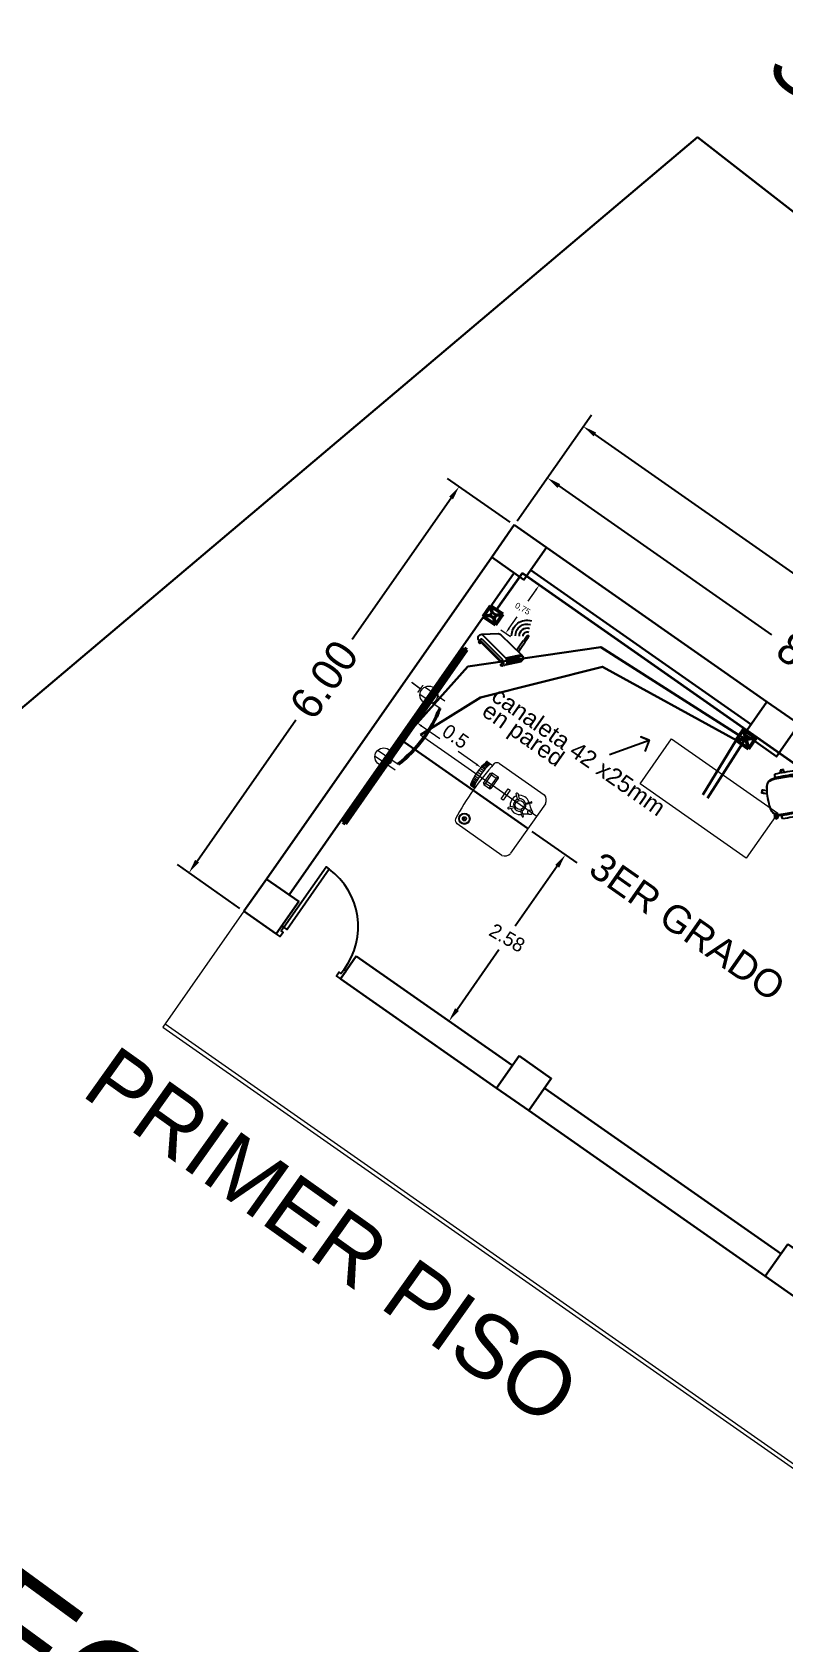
# Model space of a CAD drawing. Header units: metres. Extents: x 643921 to 644430, y 8487964 to 8488110.
# Drawn here: x 644203.6 to 644213.16, y 8488081.47 to 8488101.96 of the extents above; entities that cross this region are included whole.
import ezdxf
from ezdxf.enums import TextEntityAlignment as Align

# ---------------------------------------------------------------- set-up
doc = ezdxf.new("R2010")
doc.units = ezdxf.units.M
doc.header["$MEASUREMENT"] = 0
for name, color, linetype in [('ACHURADOS', 8, 'Continuous'), ('Planta', 251, 'Continuous'), ('Salida de red', 4, 'Continuous'), ('VANOS', 2, 'Continuous')]:
    doc.layers.add(name, color=color, linetype=linetype)
for name, color, linetype, lineweight in [('Anotaciones - Textos_Pluma_Nº__86', 7, 'Continuous', 20), ('Cable USB', 3, 'Continuous', 30), ('CABLE UTP CAT 6', 140, 'COMPU_LINE', 35), ('CIRCUITO DE DATOS', 5, 'Continuous', 50), ('CIRCUITO DE PROYECTORES', 4, 'Continuous', 50), ('CIRCUITO DE SERVIDOR', 6, 'Continuous', 50), ('CIRCUITO ELECTRICO EST DE CARGA', 6, 'Continuous', 50), ('CIRCUITO ELECTRICOS', 7, 'Continuous', 15), ('COLUMNAS', 252, 'Continuous', 30), ('CONECCION USB Y HDMI', 150, 'Continuous', 30), ('CONEXION USB', 3, 'Continuous', 18), ('EQUIPOS ELECTRONICOS', 242, 'Continuous', 13), ('MUEBLES', 150, 'Continuous', 25), ('MUEBLES - PETER', 252, 'Continuous', 5), ('MUEBLES MOVILES', 42, 'Continuous', 5), ('MUROS', 252, 'Continuous', 15), ('PUERTAS', 252, 'Continuous', 5), ('TEXTOS-SUBTITULO', 26, 'Continuous', 30), ('tomacorriente', 1, 'Continuous', 20)]:
    doc.layers.add(name, color=color, linetype=linetype, lineweight=lineweight)
doc.styles.add('COTAS', font='arial.ttf', dxfattribs={"height": 0.075})
doc.styles.add('style4', font='arial.ttf')
doc.linetypes.add('COMPU_LINE', pattern='A,0.5,-0.1,["R",Standard,S=0.1,R=0,X=-0.05,Y=-0.05],-0.1', length=0.7)
doc.dimstyles.new('julio_75', dxfattribs={"dimscale": 0.75, "dimtxt": 0.075, "dimasz": 0.1, "dimexe": 0.1, "dimexo": 0.1, "dimgap": 0.1, "dimtad": 0, "dimtih": 1, "dimtoh": 1, "dimzin": 1, "dimtxsty": 'COTAS', "dimcen": 0.1, "dimclrd": 256, "dimclre": 256, "dimclrt": 256, "dimaunit": 1, "dimadec": 3, "dimazin": 0, "dimtfac": 1, "dimtix": 1, "dimtmove": 0, "dimatfit": 3, "dimfxl": 0.1, "dimfxlon": 1, "dimlwd": -1, "dimlwe": -1, "dimarcsym": 0})
doc.dimstyles.new('UTILIZAR', dxfattribs={"dimtxt": 0.18, "dimasz": 0.18, "dimexe": 0.18, "dimexo": 0.0625, "dimgap": 0.09, "dimtad": 0, "dimtih": 1, "dimtoh": 1, "dimdec": 4, "dimzin": 0, "dimdsep": 46, "dimtxsty": 'Standard', "dimcen": 0.09, "dimadec": 0, "dimazin": 0, "dimtfac": 1, "dimtdec": 4, "dimtofl": 0, "dimtmove": 0, "dimatfit": 3, "dimfxl": 1, "dimtolj": 1, "dimtzin": 0, "dimarcsym": 0})

# ---------------------------------------------------------------- blocks, each defined once
blk = doc.blocks.new('PUERTA8')
at = {"layer": 'VANOS', "ltscale": 0.5}
for points in [[(0.025, 0.05), (0.025, 0.8), (0.065, 0.8), (0.065, 0.05)], [(0, -0.05), (0, 0.05), (0.025, 0.05), (0.025, 0), (0.05, 0), (0.05, -0.05)], [(0.8, -0.05), (0.8, 0.05), (0.775, 0.05), (0.775, 0), (0.75, 0), (0.75, -0.05)]]:
    blk.add_lwpolyline(points, close=True, dxfattribs=at)
at = {"layer": 'VANOS', "color": 8, "ltscale": 0.5}
blk.add_arc((0.045, 0.07), 0.73, 358.4306, 88.4306, dxfattribs=at)
blk = doc.blocks.new('P-1')
at = {"layer": 'ACHURADOS'}
blk.add_blockref('PUERTA8', (0, 0.05), dxfattribs=at)
blk = doc.blocks.new('ECRAN')
at = {"layer": 'CIRCUITO DE SERVIDOR'}
h = blk.add_hatch(color=141, dxfattribs=at)
h.dxf.hatch_style = 1
h.paths.add_polyline_path([(714290.289, 8427261.831), (714290.304, 8427261.851), (714288.907, 8427262.986), (714288.892, 8427262.966)])
at = {"layer": 'CIRCUITO DE SERVIDOR', "color": 0}
for p, q in [((714288.892, 8427262.966), (714288.907, 8427262.986)), ((714290.304, 8427261.851), (714288.907, 8427262.986)), ((714290.289, 8427261.831), (714288.892, 8427262.966)), ((714290.289, 8427261.831), (714290.304, 8427261.851))]:
    blk.add_line(p, q, dxfattribs=at)
blk = doc.blocks.new('PROYECTOR')
at = {"layer": 'EQUIPOS ELECTRONICOS', "color": 22}
for p, q in [((714285.892, 8427254.025), (714285.863, 8427254.025)), ((714285.894, 8427254.035), (714285.864, 8427254.035)), ((714285.895, 8427254.043), (714285.866, 8427254.043)), ((714285.896, 8427254.051), (714285.867, 8427254.051)), ((714285.897, 8427254.057), (714285.868, 8427254.057)), ((714285.898, 8427254.062), (714285.869, 8427254.062)), ((714285.899, 8427254.066), (714285.87, 8427254.066)), ((714285.874, 8427254.069), (714285.919, 8427254.069)), ((714285.937, 8427254.018), (714285.945, 8427254.026)), ((714285.945, 8427254.026), (714285.95, 8427254.012)), ((714285.994, 8427254.026), (714285.988, 8427254.012)), ((714285.994, 8427254.026), (714285.999, 8427254.019)), ((714285.889, 8427253.988), (714285.86, 8427253.988)), ((714285.889, 8427253.971), (714285.86, 8427253.971)), ((714285.889, 8427253.954), (714285.86, 8427253.954)), ((714285.89, 8427254.003), (714285.861, 8427254.003)), ((714285.89, 8427253.939), (714285.861, 8427253.939)), ((714285.891, 8427254.016), (714285.862, 8427254.016)), ((714285.891, 8427253.927), (714285.862, 8427253.927)), ((714285.892, 8427253.917), (714285.863, 8427253.917)), ((714285.937, 8427254.018), (714285.95, 8427254.012)), ((714285.937, 8427253.935), (714285.95, 8427253.941)), ((714285.937, 8427253.935), (714285.945, 8427253.926)), ((714285.945, 8427253.926), (714285.95, 8427253.941)), ((714285.999, 8427254.019), (714285.988, 8427254.012)), ((714285.999, 8427253.934), (714285.988, 8427253.941)), ((714285.994, 8427253.926), (714285.988, 8427253.941)), ((714285.994, 8427253.926), (714285.999, 8427253.934)), ((714285.894, 8427253.907), (714285.864, 8427253.907)), ((714285.895, 8427253.899), (714285.866, 8427253.899)), ((714285.896, 8427253.892), (714285.867, 8427253.892)), ((714285.897, 8427253.886), (714285.868, 8427253.886)), ((714285.898, 8427253.88), (714285.869, 8427253.88)), ((714285.899, 8427253.877), (714285.87, 8427253.877)), ((714285.874, 8427253.873), (714285.9, 8427253.873)), ((714285.9, 8427253.873), (714285.908, 8427253.873))]:
    blk.add_line(p, q, dxfattribs=at)
for points in [[(714285.945, 8427254.026), (714285.994, 8427254.026)], [(714285.95, 8427254.107), (714286.321, 8427254.107)], [(714286.362, 8427254.062), (714286.362, 8427253.651)], [(714285.937, 8427253.935), (714285.937, 8427254.018)], [(714285.994, 8427253.926), (714285.945, 8427253.926)], [(714285.999, 8427254.019), (714285.999, 8427253.934)], [(714286.189, 8427253.979), (714286.16, 8427254.004)], [(714286.167, 8427254.012), (714286.196, 8427253.986)], [(714286.195, 8427253.925), (714286.17, 8427253.896)], [(714286.178, 8427253.889), (714286.203, 8427253.919)], [(714286.25, 8427253.989), (714286.275, 8427254.018)], [(714286.253, 8427253.924), (714286.282, 8427253.899)], [(714286.283, 8427254.011), (714286.257, 8427253.982)], [(714286.289, 8427253.907), (714286.259, 8427253.932)], [(714286.321, 8427253.605), (714285.95, 8427253.605)]]:
    blk.add_lwpolyline(points, dxfattribs=at)
for points in [[(714285.95, 8427253.941), (714285.95, 8427254.012), (714285.988, 8427254.012), (714285.988, 8427253.941)], [(714286.096, 8427253.916), (714286.096, 8427254), (714286.114, 8427254), (714286.114, 8427253.916)], [(714285.959, 8427253.661), (714285.959, 8427253.664), (714285.971, 8427253.664), (714285.971, 8427253.661)]]:
    blk.add_lwpolyline(points, close=True, dxfattribs=at)
for centre, radius in [((714286.224, 8427253.955), 0.0304), ((714286.31, 8427253.955), 0.0164), ((714285.971, 8427253.662), 0.0381), ((714285.971, 8427253.662), 0.0331), ((714285.971, 8427253.662), 0.014)]:
    blk.add_circle(centre, radius, dxfattribs=at)
for centre, radius, start, end in [((714286.3, 8427253.971), 0.44, 167.5718, 192.4282), ((714285.875, 8427254.064), 0.00496, 93.9534, 163.5798), ((714286.329, 8427253.971), 0.44, 167.0985, 192.9015), ((714287.909, 8427253.856), 2.001, 173.425, 186.575), ((714285.955, 8427254.07), 0.0374, 98.673, 156.471), ((714286.309, 8427254.055), 0.0537, 7.2076, 76.3441), ((714286.224, 8427253.955), 0.0653, 143.6007, 227.2934), ((714286.165, 8427254.006), 0.00543, 73.4853, 205.0201), ((714286.224, 8427253.955), 0.0653, 51.3173, 134.9047), ((714286.224, 8427253.955), 0.0419, 145.8568, 226.2323), ((714286.191, 8427253.984), 0.00543, 253.4853, 25.0201), ((714286.198, 8427253.92), 0.00543, 343.5907, 115.1255), ((714286.224, 8427253.955), 0.0419, 52.4732, 132.6486), ((714286.224, 8427253.955), 0.0419, 239.2135, 312.7541), ((714286.255, 8427253.987), 0.00543, 163.4853, 295.0201), ((714286.258, 8427253.927), 0.00543, 73.5907, 205.1255), ((714286.224, 8427253.955), 0.0419, 325.9622, 39.2682), ((714286.392, 8427254.122), 0.171, 225.6035, 241.2485), ((714286.277, 8427254.013), 0.00543, 343.4853, 115.0201), ((714286.392, 8427253.789), 0.171, 118.7515, 131.9741), ((714285.875, 8427253.878), 0.00496, 196.4202, 266.0466), ((714286.175, 8427253.894), 0.00543, 163.5907, 295.1255), ((714286.224, 8427253.955), 0.0653, 235.9964, 315.0101), ((714286.392, 8427253.789), 0.171, 135.3, 135.5685), ((714286.284, 8427253.904), 0.00543, 253.5907, 25.1255), ((714285.955, 8427253.642), 0.0374, 203.529, 261.327), ((714285.971, 8427253.662), 0.00701, 214.7427, 146.5983), ((714286.309, 8427253.657), 0.0537, 283.6559, 352.7924)]:
    blk.add_arc(centre, radius, start, end, dxfattribs=at)
blk = doc.blocks.new('TOMACORRIENTE DOBLE')
at = {"layer": 'tomacorriente'}
for p, q in [((697806.719, 8439550.89), (697806.419, 8439550.969)), ((697806.69, 8439550.781), (697806.391, 8439550.86))]:
    blk.add_line(p, q, dxfattribs=at)
blk.add_circle((697806.61, 8439550.86), 0.113, dxfattribs=at)
blk = doc.blocks.new('34')
at = {"layer": 'MUEBLES'}
for p, q in [((1317.827, 1591.564), (1317.81, 1591.536)), ((1317.827, 1591.564), (1317.81, 1591.536)), ((1317.844, 1591.591), (1317.827, 1591.564)), ((1317.844, 1591.591), (1317.827, 1591.564)), ((1317.86, 1591.618), (1317.844, 1591.591)), ((1317.86, 1591.617), (1317.844, 1591.591)), ((1317.877, 1591.644), (1317.86, 1591.618)), ((1317.876, 1591.642), (1317.86, 1591.617)), ((1317.881, 1591.568), (1317.864, 1591.54)), ((1317.881, 1591.568), (1317.864, 1591.541)), ((1317.876, 1591.642), (1317.877, 1591.644)), ((1317.877, 1591.644), (1317.899, 1591.637)), ((1317.899, 1591.637), (1317.878, 1591.642)), ((1317.878, 1591.642), (1317.878, 1591.642)), ((1317.878, 1591.642), (1317.878, 1591.642)), ((1317.897, 1591.594), (1317.881, 1591.568)), ((1317.898, 1591.594), (1317.881, 1591.568)), ((1317.897, 1591.593), (1317.899, 1591.591)), ((1317.914, 1591.62), (1317.898, 1591.594)), ((1317.899, 1591.637), (1317.914, 1591.62)), ((1317.912, 1591.621), (1317.899, 1591.637)), ((1317.899, 1591.591), (1317.915, 1591.553)), ((1317.904, 1591.591), (1317.901, 1591.599)), ((1317.908, 1591.582), (1317.904, 1591.591)), ((1317.911, 1591.573), (1317.908, 1591.582)), ((1317.91, 1591.579), (1317.915, 1591.618)), ((1317.912, 1591.581), (1317.91, 1591.579)), ((1317.91, 1591.579), (1317.913, 1591.576)), ((1317.914, 1591.567), (1317.911, 1591.573)), ((1317.911, 1591.564), (1317.915, 1591.565)), ((1317.912, 1591.621), (1317.912, 1591.621)), ((1317.912, 1591.621), (1317.912, 1591.621)), ((1317.915, 1591.584), (1317.912, 1591.581)), ((1317.913, 1591.576), (1317.923, 1591.573)), ((1317.915, 1591.565), (1317.914, 1591.567)), ((1317.917, 1591.62), (1317.915, 1591.618)), ((1317.925, 1591.586), (1317.915, 1591.584)), ((1317.92, 1591.623), (1317.917, 1591.62)), ((1317.931, 1591.625), (1317.92, 1591.623)), ((1317.923, 1591.573), (1317.934, 1591.57)), ((1317.942, 1591.587), (1317.925, 1591.586)), ((1317.949, 1591.626), (1317.931, 1591.625)), ((1317.934, 1591.57), (1317.941, 1591.569)), ((1317.941, 1591.569), (1317.947, 1591.567)), ((1317.952, 1591.587), (1317.942, 1591.587)), ((1317.947, 1591.567), (1317.961, 1591.562)), ((1317.959, 1591.625), (1317.949, 1591.626)), ((1317.965, 1591.585), (1317.952, 1591.587)), ((1317.974, 1591.623), (1317.959, 1591.625)), ((1317.961, 1591.562), (1317.977, 1591.556)), ((1317.994, 1591.579), (1317.965, 1591.585)), ((1318.004, 1591.617), (1317.974, 1591.623)), ((1317.977, 1591.556), (1317.994, 1591.551)), ((1318.027, 1591.572), (1317.994, 1591.579)), ((1318.039, 1591.609), (1318.004, 1591.617)), ((1318.032, 1591.571), (1318.027, 1591.572)), ((1318.062, 1591.559), (1318.032, 1591.571)), ((1318.045, 1591.608), (1318.039, 1591.609)), ((1318.077, 1591.595), (1318.045, 1591.608)), ((1318.081, 1591.552), (1318.062, 1591.559)), ((1318.097, 1591.587), (1318.077, 1591.595)), ((1318.117, 1591.579), (1318.097, 1591.587)), ((1318.125, 1591.576), (1318.117, 1591.579)), ((1318.139, 1591.567), (1318.125, 1591.576)), ((1318.159, 1591.554), (1318.139, 1591.567)), ((1317.723, 1591.398), (1317.707, 1591.373)), ((1317.708, 1591.374), (1317.707, 1591.373)), ((1317.707, 1591.373), (1317.723, 1591.356)), ((1317.724, 1591.399), (1317.708, 1591.374)), ((1317.723, 1591.355), (1317.708, 1591.371)), ((1317.708, 1591.371), (1317.709, 1591.371)), ((1317.709, 1591.371), (1317.708, 1591.371)), ((1317.74, 1591.425), (1317.723, 1591.398)), ((1317.723, 1591.356), (1317.744, 1591.349)), ((1317.742, 1591.35), (1317.723, 1591.355)), ((1317.74, 1591.425), (1317.724, 1591.399)), ((1317.757, 1591.452), (1317.74, 1591.425)), ((1317.757, 1591.452), (1317.74, 1591.425)), ((1317.837, 1591.489), (1317.743, 1591.34)), ((1317.76, 1591.375), (1317.744, 1591.349)), ((1317.761, 1591.376), (1317.746, 1591.351)), ((1317.845, 1591.483), (1317.752, 1591.334)), ((1317.775, 1591.48), (1317.757, 1591.452)), ((1317.775, 1591.48), (1317.757, 1591.452)), ((1317.777, 1591.402), (1317.76, 1591.375)), ((1317.777, 1591.402), (1317.761, 1591.376)), ((1317.792, 1591.508), (1317.775, 1591.48)), ((1317.792, 1591.508), (1317.775, 1591.48)), ((1317.794, 1591.429), (1317.777, 1591.402)), ((1317.794, 1591.429), (1317.777, 1591.402)), ((1317.81, 1591.536), (1317.792, 1591.508)), ((1317.81, 1591.536), (1317.792, 1591.508)), ((1317.812, 1591.457), (1317.794, 1591.429)), ((1317.812, 1591.457), (1317.794, 1591.429)), ((1317.829, 1591.485), (1317.812, 1591.457)), ((1317.829, 1591.485), (1317.812, 1591.457)), ((1317.847, 1591.513), (1317.829, 1591.485)), ((1317.847, 1591.513), (1317.829, 1591.485)), ((1317.856, 1591.513), (1317.837, 1591.489)), ((1317.864, 1591.507), (1317.845, 1591.483)), ((1317.864, 1591.541), (1317.847, 1591.513)), ((1317.864, 1591.54), (1317.847, 1591.513)), ((1317.88, 1591.532), (1317.856, 1591.513)), ((1317.888, 1591.527), (1317.864, 1591.507)), ((1317.873, 1591.556), (1317.88, 1591.54)), ((1317.908, 1591.545), (1317.88, 1591.532)), ((1317.88, 1591.54), (1317.883, 1591.533)), ((1317.916, 1591.54), (1317.888, 1591.527)), ((1317.918, 1591.547), (1317.908, 1591.545)), ((1317.915, 1591.553), (1317.918, 1591.547)), ((1317.925, 1591.542), (1317.916, 1591.54)), ((1317.939, 1591.551), (1317.918, 1591.547)), ((1317.946, 1591.547), (1317.925, 1591.542)), ((1317.971, 1591.55), (1317.939, 1591.551)), ((1317.977, 1591.546), (1317.946, 1591.547)), ((1317.991, 1591.543), (1317.971, 1591.55)), ((1317.996, 1591.539), (1317.977, 1591.546)), ((1318.009, 1591.532), (1317.991, 1591.543)), ((1317.994, 1591.551), (1318.016, 1591.545)), ((1318.013, 1591.529), (1317.996, 1591.539)), ((1318.013, 1591.529), (1318.009, 1591.532)), ((1318.053, 1591.504), (1318.013, 1591.529)), ((1318.016, 1591.545), (1318.089, 1591.513)), ((1318.164, 1591.435), (1318.053, 1591.504)), ((1318.1, 1591.544), (1318.081, 1591.552)), ((1318.089, 1591.513), (1318.156, 1591.47)), ((1318.106, 1591.541), (1318.1, 1591.544)), ((1318.119, 1591.533), (1318.106, 1591.541)), ((1318.138, 1591.521), (1318.119, 1591.533)), ((1318.158, 1591.509), (1318.138, 1591.521)), ((1318.158, 1591.458), (1318.145, 1591.447)), ((1318.156, 1591.47), (1318.217, 1591.419)), ((1318.174, 1591.499), (1318.158, 1591.509)), ((1318.164, 1591.463), (1318.158, 1591.458)), ((1318.179, 1591.542), (1318.159, 1591.554)), ((1318.211, 1591.406), (1318.164, 1591.435)), ((1318.176, 1591.497), (1318.174, 1591.499)), ((1318.193, 1591.482), (1318.176, 1591.497)), ((1318.197, 1591.53), (1318.179, 1591.542)), ((1318.183, 1591.429), (1318.179, 1591.426)), ((1318.195, 1591.438), (1318.183, 1591.429)), ((1318.208, 1591.469), (1318.193, 1591.482)), ((1318.2, 1591.528), (1318.197, 1591.53)), ((1318.217, 1591.513), (1318.2, 1591.528)), ((1318.233, 1591.445), (1318.208, 1591.469)), ((1318.225, 1591.396), (1318.211, 1591.406)), ((1318.211, 1591.406), (1318.216, 1591.403)), ((1318.231, 1591.393), (1318.216, 1591.403)), ((1318.233, 1591.498), (1318.217, 1591.513)), ((1318.217, 1591.419), (1318.232, 1591.403)), ((1318.223, 1591.511), (1318.221, 1591.51)), ((1318.223, 1591.511), (1318.229, 1591.512)), ((1318.238, 1591.384), (1318.225, 1591.396)), ((1318.227, 1591.512), (1318.23, 1591.514)), ((1318.229, 1591.512), (1318.237, 1591.509)), ((1318.23, 1591.514), (1318.235, 1591.518)), ((1318.244, 1591.381), (1318.231, 1591.393)), ((1318.232, 1591.403), (1318.244, 1591.39)), ((1318.261, 1591.473), (1318.233, 1591.498)), ((1318.236, 1591.442), (1318.233, 1591.445)), ((1318.235, 1591.518), (1318.236, 1591.519)), ((1318.236, 1591.519), (1318.263, 1591.489)), ((1318.257, 1591.415), (1318.236, 1591.442)), ((1318.237, 1591.509), (1318.244, 1591.503)), ((1318.253, 1591.357), (1318.238, 1591.384)), ((1318.244, 1591.503), (1318.248, 1591.496)), ((1318.244, 1591.39), (1318.256, 1591.377)), ((1318.26, 1591.352), (1318.244, 1591.381)), ((1318.248, 1591.496), (1318.25, 1591.488)), ((1318.25, 1591.488), (1318.248, 1591.484)), ((1318.253, 1591.481), (1318.256, 1591.483)), ((1318.257, 1591.341), (1318.253, 1591.357)), ((1318.256, 1591.483), (1318.261, 1591.487)), ((1318.256, 1591.377), (1318.267, 1591.366)), ((1318.275, 1591.391), (1318.257, 1591.415)), ((1318.264, 1591.336), (1318.26, 1591.352)), ((1318.261, 1591.487), (1318.263, 1591.489)), ((1318.264, 1591.47), (1318.261, 1591.473)), ((1318.287, 1591.441), (1318.264, 1591.47)), ((1318.267, 1591.366), (1318.271, 1591.362)), ((1318.271, 1591.362), (1318.276, 1591.356)), ((1318.283, 1591.38), (1318.275, 1591.391)), ((1318.276, 1591.356), (1318.283, 1591.348)), ((1318.287, 1591.371), (1318.283, 1591.38)), ((1318.306, 1591.416), (1318.287, 1591.441)), ((1318.294, 1591.355), (1318.287, 1591.371)), ((1318.294, 1591.339), (1318.327, 1591.36)), ((1318.297, 1591.345), (1318.294, 1591.355)), ((1318.314, 1591.404), (1318.306, 1591.416)), ((1318.319, 1591.394), (1318.314, 1591.404)), ((1318.331, 1591.361), (1318.314, 1591.335)), ((1318.33, 1591.359), (1318.314, 1591.334)), ((1318.327, 1591.377), (1318.319, 1591.394)), ((1318.33, 1591.367), (1318.327, 1591.377)), ((1318.327, 1591.36), (1318.328, 1591.363)), ((1318.328, 1591.363), (1318.33, 1591.367)), ((1318.33, 1591.359), (1318.331, 1591.361)), ((1318.331, 1591.361), (1318.353, 1591.354)), ((1318.352, 1591.354), (1318.332, 1591.36)), ((1318.332, 1591.36), (1318.332, 1591.36)), ((1318.366, 1591.339), (1318.352, 1591.354)), ((1318.353, 1591.354), (1318.368, 1591.338)), ((1317.682, 1591.305), (1317.68, 1591.305)), ((1317.683, 1591.265), (1317.68, 1591.305)), ((1317.688, 1591.305), (1317.682, 1591.305)), ((1317.685, 1591.265), (1317.683, 1591.265)), ((1317.692, 1591.266), (1317.685, 1591.265)), ((1317.686, 1591.282), (1317.687, 1591.291)), ((1317.689, 1591.274), (1317.686, 1591.282)), ((1317.687, 1591.291), (1317.69, 1591.298)), ((1317.697, 1591.306), (1317.688, 1591.305)), ((1317.693, 1591.267), (1317.689, 1591.274)), ((1317.69, 1591.298), (1317.696, 1591.302)), ((1317.695, 1591.266), (1317.692, 1591.266)), ((1317.699, 1591.264), (1317.693, 1591.267)), ((1317.696, 1591.302), (1317.727, 1591.303)), ((1317.708, 1591.306), (1317.697, 1591.306)), ((1317.699, 1591.264), (1317.723, 1591.265)), ((1317.717, 1591.307), (1317.708, 1591.306)), ((1317.723, 1591.307), (1317.717, 1591.307)), ((1317.727, 1591.304), (1317.722, 1591.277)), ((1317.722, 1591.277), (1317.723, 1591.252)), ((1317.726, 1591.307), (1317.723, 1591.307)), ((1317.723, 1591.252), (1317.727, 1591.241)), ((1317.726, 1591.303), (1317.726, 1591.307)), ((1317.737, 1591.328), (1317.727, 1591.304)), ((1317.727, 1591.241), (1317.731, 1591.229)), ((1317.735, 1591.298), (1317.73, 1591.272)), ((1317.73, 1591.272), (1317.731, 1591.247)), ((1317.731, 1591.247), (1317.734, 1591.237)), ((1317.731, 1591.229), (1317.742, 1591.21)), ((1317.734, 1591.237), (1317.738, 1591.224)), ((1317.745, 1591.323), (1317.735, 1591.298)), ((1317.743, 1591.34), (1317.737, 1591.328)), ((1317.738, 1591.224), (1317.748, 1591.206)), ((1317.742, 1591.35), (1317.742, 1591.35)), ((1317.742, 1591.35), (1317.742, 1591.35)), ((1317.742, 1591.21), (1317.755, 1591.196)), ((1317.744, 1591.349), (1317.746, 1591.351)), ((1317.752, 1591.334), (1317.745, 1591.323)), ((1317.748, 1591.206), (1317.76, 1591.193)), ((1317.755, 1591.196), (1317.801, 1591.155)), ((1317.76, 1591.193), (1317.805, 1591.153)), ((1317.801, 1591.155), (1317.822, 1591.14)), ((1317.805, 1591.153), (1317.825, 1591.138)), ((1318.143, 1591.09), (1318.236, 1591.239)), ((1318.152, 1591.084), (1318.245, 1591.233)), ((1318.211, 1591.17), (1318.194, 1591.143)), ((1318.211, 1591.17), (1318.194, 1591.142)), ((1318.204, 1591.159), (1318.2, 1591.162)), ((1318.204, 1591.159), (1318.2, 1591.162)), ((1318.228, 1591.198), (1318.211, 1591.17)), ((1318.228, 1591.197), (1318.211, 1591.17)), ((1318.224, 1591.191), (1318.22, 1591.193)), ((1318.246, 1591.226), (1318.228, 1591.198)), ((1318.246, 1591.226), (1318.228, 1591.197)), ((1318.248, 1591.147), (1318.231, 1591.119)), ((1318.236, 1591.239), (1318.251, 1591.266)), ((1318.245, 1591.233), (1318.26, 1591.26)), ((1318.263, 1591.254), (1318.246, 1591.226)), ((1318.263, 1591.253), (1318.246, 1591.226)), ((1318.266, 1591.174), (1318.248, 1591.147)), ((1318.265, 1591.174), (1318.248, 1591.146)), ((1318.251, 1591.266), (1318.26, 1591.295)), ((1318.26, 1591.326), (1318.257, 1591.341)), ((1318.26, 1591.295), (1318.26, 1591.326)), ((1318.26, 1591.26), (1318.268, 1591.29)), ((1318.274, 1591.159), (1318.261, 1591.167)), ((1318.279, 1591.156), (1318.261, 1591.167)), ((1318.281, 1591.281), (1318.263, 1591.253)), ((1318.281, 1591.281), (1318.263, 1591.254)), ((1318.268, 1591.321), (1318.264, 1591.336)), ((1318.283, 1591.202), (1318.265, 1591.174)), ((1318.283, 1591.202), (1318.266, 1591.174)), ((1318.268, 1591.29), (1318.268, 1591.321)), ((1318.274, 1591.159), (1318.279, 1591.156)), ((1318.279, 1591.156), (1318.282, 1591.15)), ((1318.298, 1591.309), (1318.281, 1591.281)), ((1318.297, 1591.308), (1318.281, 1591.281)), ((1318.281, 1591.152), (1318.284, 1591.15)), ((1318.282, 1591.15), (1318.282, 1591.142)), ((1318.283, 1591.348), (1318.288, 1591.342)), ((1318.3, 1591.23), (1318.283, 1591.202)), ((1318.301, 1591.23), (1318.283, 1591.202)), ((1318.284, 1591.15), (1318.29, 1591.147)), ((1318.288, 1591.342), (1318.292, 1591.339)), ((1318.29, 1591.147), (1318.292, 1591.146)), ((1318.292, 1591.339), (1318.294, 1591.339)), ((1318.294, 1591.339), (1318.295, 1591.342)), ((1318.295, 1591.342), (1318.297, 1591.345)), ((1318.314, 1591.334), (1318.297, 1591.308)), ((1318.314, 1591.335), (1318.298, 1591.309)), ((1318.318, 1591.258), (1318.3, 1591.23)), ((1318.318, 1591.258), (1318.301, 1591.23)), ((1318.335, 1591.285), (1318.318, 1591.258)), ((1318.335, 1591.285), (1318.318, 1591.258)), ((1318.351, 1591.312), (1318.335, 1591.285)), ((1318.351, 1591.311), (1318.335, 1591.285)), ((1318.368, 1591.338), (1318.351, 1591.312)), ((1318.366, 1591.339), (1318.366, 1591.339)), ((1318.366, 1591.339), (1318.366, 1591.339)), ((1317.822, 1591.14), (1317.851, 1591.118)), ((1317.825, 1591.138), (1317.852, 1591.117)), ((1317.851, 1591.118), (1317.878, 1591.101)), ((1317.852, 1591.117), (1317.903, 1591.086)), ((1317.903, 1591.086), (1317.935, 1591.069)), ((1317.903, 1591.086), (1317.904, 1591.085)), ((1317.904, 1591.085), (1317.937, 1591.068)), ((1317.913, 1591.007), (1317.911, 1591.001)), ((1317.911, 1591.001), (1317.911, 1590.999)), ((1317.95, 1590.989), (1317.911, 1590.999)), ((1317.915, 1591.016), (1317.913, 1591.007)), ((1317.917, 1591.026), (1317.915, 1591.016)), ((1317.919, 1591.035), (1317.917, 1591.026)), ((1317.918, 1591.013), (1317.928, 1591.053)), ((1317.921, 1591.007), (1317.918, 1591.013)), ((1317.921, 1591.041), (1317.919, 1591.035)), ((1317.921, 1591.043), (1317.921, 1591.041)), ((1317.925, 1591.042), (1317.921, 1591.043)), ((1317.927, 1591.001), (1317.921, 1591.007)), ((1317.935, 1590.998), (1317.927, 1591.001)), ((1317.928, 1591.053), (1317.932, 1591.07)), ((1317.935, 1591.069), (1317.956, 1591.058)), ((1317.943, 1590.997), (1317.935, 1590.998)), ((1317.937, 1591.068), (1317.959, 1591.056)), ((1317.951, 1590.999), (1317.943, 1590.997)), ((1317.952, 1590.997), (1317.95, 1590.991)), ((1317.95, 1590.991), (1317.95, 1590.989)), ((1317.956, 1591.003), (1317.951, 1590.999)), ((1317.953, 1591.001), (1317.952, 1590.997)), ((1317.956, 1591.058), (1318.011, 1591.035)), ((1317.956, 1591.003), (1317.965, 1591.043)), ((1317.959, 1591.056), (1318.016, 1591.032)), ((1317.965, 1591.043), (1317.968, 1591.053)), ((1318.011, 1591.035), (1318.044, 1591.029)), ((1318.016, 1591.032), (1318.051, 1591.025)), ((1318.044, 1591.029), (1318.064, 1591.031)), ((1318.051, 1591.025), (1318.071, 1591.027)), ((1318.064, 1591.031), (1318.072, 1591.032)), ((1318.071, 1591.027), (1318.08, 1591.028)), ((1318.072, 1591.032), (1318.096, 1591.043)), ((1318.08, 1591.028), (1318.104, 1591.038)), ((1318.096, 1591.043), (1318.115, 1591.057)), ((1318.104, 1591.038), (1318.124, 1591.052)), ((1318.115, 1591.057), (1318.135, 1591.078)), ((1318.124, 1591.052), (1318.144, 1591.072)), ((1318.135, 1591.078), (1318.143, 1591.09)), ((1318.144, 1591.072), (1318.152, 1591.084)), ((1318.177, 1591.116), (1318.161, 1591.09)), ((1318.162, 1591.092), (1318.161, 1591.09)), ((1318.161, 1591.09), (1318.177, 1591.073)), ((1318.177, 1591.116), (1318.162, 1591.092)), ((1318.162, 1591.088), (1318.162, 1591.089)), ((1318.176, 1591.072), (1318.162, 1591.088)), ((1318.196, 1591.067), (1318.176, 1591.072)), ((1318.194, 1591.143), (1318.177, 1591.116)), ((1318.194, 1591.142), (1318.177, 1591.116)), ((1318.177, 1591.073), (1318.198, 1591.067)), ((1318.196, 1591.068), (1318.196, 1591.067)), ((1318.196, 1591.067), (1318.196, 1591.067)), ((1318.214, 1591.092), (1318.198, 1591.067)), ((1318.198, 1591.067), (1318.199, 1591.068)), ((1318.215, 1591.093), (1318.199, 1591.068)), ((1318.231, 1591.119), (1318.214, 1591.092)), ((1318.231, 1591.119), (1318.215, 1591.093)), ((1318.248, 1591.146), (1318.231, 1591.119)), ((1318.239, 1591.132), (1318.247, 1591.128)), ((1318.247, 1591.128), (1318.239, 1591.132)), ((1318.26, 1591.124), (1318.241, 1591.136)), ((1318.254, 1591.128), (1318.241, 1591.136)), ((1318.247, 1591.128), (1318.256, 1591.122)), ((1318.256, 1591.122), (1318.247, 1591.128)), ((1318.256, 1591.122), (1318.264, 1591.117)), ((1318.264, 1591.117), (1318.256, 1591.122)), ((1318.266, 1591.125), (1318.26, 1591.124)), ((1318.264, 1591.117), (1318.269, 1591.114)), ((1318.269, 1591.114), (1318.264, 1591.117)), ((1318.273, 1591.128), (1318.266, 1591.125)), ((1318.269, 1591.114), (1318.271, 1591.112)), ((1318.271, 1591.112), (1318.269, 1591.114)), ((1318.292, 1591.146), (1318.271, 1591.112)), ((1318.279, 1591.134), (1318.273, 1591.128)), ((1318.282, 1591.142), (1318.279, 1591.134))]:
    blk.add_line(p, q, dxfattribs=at)
blk = doc.blocks.new('ACCES POINT')
at = {"color": 92}
for p, q in [((714282.921, 8427256.134), (714282.921, 8427256.231)), ((714282.93, 8427256.317), (714282.93, 8427256.314)), ((714282.941, 8427256.317), (714282.941, 8427256.315)), ((714282.952, 8427256.134), (714282.952, 8427256.231)), ((714282.818, 8427256.024), (714282.958, 8427255.874)), ((714282.819, 8427256.007), (714282.959, 8427255.856)), ((714282.824, 8427255.992), (714282.964, 8427255.842)), ((714282.826, 8427256.045), (714282.861, 8427256.007)), ((714282.846, 8427256.064), (714282.882, 8427256.025)), ((714282.857, 8427256.068), (714282.895, 8427256.028)), ((714282.859, 8427256.005), (714282.913, 8427255.947)), ((714282.865, 8427256.069), (714283.005, 8427255.919)), ((714282.915, 8427255.95), (714282.966, 8427255.895)), ((714282.921, 8427256.078), (714282.921, 8427256.134)), ((714282.936, 8427255.967), (714282.986, 8427255.913)), ((714282.949, 8427255.97), (714282.997, 8427255.917)), ((714282.952, 8427256.083), (714282.952, 8427256.134)), ((714283.005, 8427255.919), (714283.429, 8427255.994)), ((714282.976, 8427255.83), (714282.965, 8427255.841)), ((714282.976, 8427255.83), (714283.422, 8427255.911)), ((714282.978, 8427255.83), (714282.978, 8427255.818)), ((714283.011, 8427255.821), (714283.011, 8427255.836)), ((714283.397, 8427255.947), (714283.03, 8427255.88)), ((714283.404, 8427255.922), (714283.037, 8427255.855)), ((714283.378, 8427255.903), (714283.378, 8427255.895)), ((714283.405, 8427255.908), (714283.405, 8427255.895))]:
    blk.add_line(p, q, dxfattribs=at)
for points in [[(714282.925, 8427256.235), (714282.925, 8427256.31)], [(714282.948, 8427256.235), (714282.948, 8427256.31)], [(714283.229, 8427256.126), (714282.865, 8427256.069)], [(714283.429, 8427255.994), (714283.263, 8427256.122)]]:
    blk.add_lwpolyline(points, dxfattribs=at)
for centre in [(714282.993, 8427255.849), (714283.007, 8427255.851), (714283.02, 8427255.854)]:
    blk.add_circle(centre, 0.00399, dxfattribs=at)
for centre, radius, start, end in [((714282.948, 8427256.31), 0.0984, 322.0864, 73.8838), ((714282.948, 8427256.31), 0.148, 323.6467, 72.2452), ((714282.948, 8427256.31), 0.197, 324.4234, 71.4296), ((714282.936, 8427256.219), 0.0194, 37.7243, 142.2757), ((714282.936, 8427256.3), 0.0155, 40.3834, 139.6166), ((714282.936, 8427256.314), 0.00651, 35.1733, 144.9998), ((714282.948, 8427256.31), 0.0489, 317.3396, 78.8718), ((714282.869, 8427256.018), 0.0515, 94.5799, 210.7273), ((714282.899, 8427255.982), 0.0456, 84.1018, 150.5306), ((714282.903, 8427255.978), 0.0456, 84.1018, 150.5306), ((714282.908, 8427255.973), 0.0456, 84.1018, 150.5306), ((714282.912, 8427255.968), 0.0456, 84.1018, 150.5306), ((714282.917, 8427255.963), 0.0456, 84.1018, 150.5306), ((714282.921, 8427255.958), 0.0456, 84.1018, 150.5306), ((714282.926, 8427255.953), 0.0456, 84.1018, 150.5306), ((714282.93, 8427255.949), 0.0456, 84.1018, 150.5306), ((714282.935, 8427255.944), 0.0456, 84.1018, 150.5306), ((714282.939, 8427255.939), 0.0456, 84.1018, 150.5306), ((714282.944, 8427255.934), 0.0456, 84.1018, 150.5306), ((714282.948, 8427255.929), 0.0456, 84.1018, 150.5306), ((714282.953, 8427255.925), 0.0456, 84.1018, 150.5306), ((714283.239, 8427256.073), 0.0539, 64.318, 101.064), ((714283.402, 8427255.955), 0.0478, 294.6996, 54.5999), ((714283.009, 8427255.867), 0.0515, 94.5799, 210.7273), ((714282.995, 8427255.823), 0.0171, 196.7065, 353.7504), ((714283.037, 8427255.868), 0.0134, 123.9317, 267.7766), ((714283.391, 8427255.897), 0.0136, 171.6117, 8.3883), ((714283.39, 8427255.932), 0.0167, 326.4303, 65.278)]:
    blk.add_arc(centre, radius, start, end, dxfattribs=at)
blk = doc.blocks.new('*D65')
at = {"layer": 'Anotaciones - Textos_Pluma_Nº__86', "color": 0, "lineweight": -2, "transparency": 16777216}
for p, q in [((644209.773, 8488095.736), (644210.261, 8488096.432)), ((644210.305, 8488096.182), (644213.013, 8488094.287)), ((644216.851, 8488091.6), (644214.143, 8488093.495)), ((644216.614, 8488090.948), (644217.102, 8488091.645))]:
    blk.add_line(p, q, dxfattribs=at)
at = {"layer": 'Anotaciones - Textos_Pluma_Nº__86', "color": 0, "transparency": 16777216}
for points in [[(644210.322, 8488096.206), (644210.288, 8488096.157), (644210.158, 8488096.285)], [(644216.868, 8488091.625), (644216.834, 8488091.576), (644216.999, 8488091.497)]]:
    blk.add_solid(points, dxfattribs=at)
at = {"layer": 'Defpoints', "color": 0, "transparency": 16777216}
for p in [(644209.738, 8488095.685), (644216.999, 8488091.497), (644216.579, 8488090.897)]:
    blk.add_point(p, dxfattribs=at)
at = {"layer": 'Anotaciones - Textos_Pluma_Nº__86', "color": 0, "transparency": 16777216, "insert": (644213.578, 8488093.891), "char_height": 0.4, "attachment_point": 5, "rotation": 325.0132}
blk.add_mtext('\\A1;8.35', dxfattribs=at)
blk = doc.blocks.new('*D69')
at = {"layer": 'Anotaciones - Textos_Pluma_Nº__86', "color": 0, "lineweight": -2, "transparency": 16777216}
for p, q in [((644209.773, 8488095.736), (644210.719, 8488097.087)), ((644210.763, 8488096.837), (644223.391, 8488087.999)), ((644237.423, 8488078.179), (644224.795, 8488087.016)), ((644236.728, 8488076.872), (644237.674, 8488078.223))]:
    blk.add_line(p, q, dxfattribs=at)
at = {"layer": 'Anotaciones - Textos_Pluma_Nº__86', "color": 0, "transparency": 16777216}
for points in [[(644210.781, 8488096.861), (644210.746, 8488096.812), (644210.616, 8488096.94)], [(644237.44, 8488078.203), (644237.406, 8488078.154), (644237.57, 8488078.075)]]:
    blk.add_solid(points, dxfattribs=at)
at = {"layer": 'Defpoints', "color": 0, "transparency": 16777216}
for p in [(644210.616, 8488096.94), (644209.738, 8488095.685), (644236.692, 8488076.82)]:
    blk.add_point(p, dxfattribs=at)
at = {"layer": 'Anotaciones - Textos_Pluma_Nº__86', "color": 0, "transparency": 16777216, "insert": (644224.093, 8488087.508), "char_height": 0.4, "attachment_point": 5, "rotation": 325.0132}
blk.add_mtext('\\A1;32.90', dxfattribs=at)
blk = doc.blocks.new('*D70')
at = {"layer": 'Anotaciones - Textos_Pluma_Nº__86', "color": 0, "lineweight": -2, "transparency": 16777216}
for p, q in [((644209.686, 8488095.721), (644208.889, 8488096.278)), ((644208.934, 8488096.028), (644207.674, 8488094.228)), ((644205.7, 8488091.407), (644206.959, 8488093.207)), ((644206.246, 8488090.805), (644205.449, 8488091.363))]:
    blk.add_line(p, q, dxfattribs=at)
at = {"layer": 'Anotaciones - Textos_Pluma_Nº__86', "color": 0, "transparency": 16777216}
for points in [[(644208.909, 8488096.045), (644208.958, 8488096.011), (644209.037, 8488096.175)], [(644205.675, 8488091.424), (644205.724, 8488091.39), (644205.597, 8488091.259)]]:
    blk.add_solid(points, dxfattribs=at)
at = {"layer": 'Defpoints', "color": 0, "transparency": 16777216}
for p in [(644209.738, 8488095.685), (644205.597, 8488091.259), (644206.297, 8488090.769)]:
    blk.add_point(p, dxfattribs=at)
at = {"layer": 'Anotaciones - Textos_Pluma_Nº__86', "color": 0, "transparency": 16777216, "insert": (644207.317, 8488093.717), "char_height": 0.4, "attachment_point": 5, "rotation": 55.0132}
blk.add_mtext('\\A1;6.00', dxfattribs=at)
blk = doc.blocks.new('*D80')
at = {"layer": 'Anotaciones - Textos_Pluma_Nº__86', "color": 0, "lineweight": -2, "transparency": 16777216}
for p, q in [((644209.963, 8488091.786), (644210.535, 8488091.385)), ((644210.285, 8488091.341), (644209.75, 8488090.578)), ((644209.009, 8488089.518), (644209.543, 8488090.282)), ((644208.481, 8488089.668), (644209.053, 8488089.268))]:
    blk.add_line(p, q, dxfattribs=at)
at = {"layer": 'Anotaciones - Textos_Pluma_Nº__86', "color": 0, "transparency": 16777216}
for points in [[(644210.26, 8488091.358), (644210.309, 8488091.324), (644210.388, 8488091.489)], [(644208.984, 8488089.535), (644209.033, 8488089.501), (644208.906, 8488089.371)]]:
    blk.add_solid(points, dxfattribs=at)
at = {"layer": 'Defpoints', "color": 0, "transparency": 16777216}
for p in [(644209.912, 8488091.822), (644208.43, 8488089.704), (644208.906, 8488089.371)]:
    blk.add_point(p, dxfattribs=at)
at = {"layer": 'Anotaciones - Textos_Pluma_Nº__86', "color": 0, "transparency": 16777216, "insert": (644209.647, 8488090.43), "char_height": 0.18, "attachment_point": 5, "rotation": 330}
blk.add_mtext('\\A1;2.58', dxfattribs=at)
blk = doc.blocks.new('*D123')
at = {"layer": 'Anotaciones - Textos_Pluma_Nº__86', "transparency": 16777216}
for p, q in [((644210.013, 8488094.859), (644209.911, 8488094.714)), ((644209.994, 8488094.964), (644210.117, 8488094.878)), ((644209.671, 8488094.371), (644209.773, 8488094.516)), ((644209.567, 8488094.352), (644209.689, 8488094.266))]:
    blk.add_line(p, q, dxfattribs=at)
for points in [[(644210.003, 8488094.866), (644210.023, 8488094.852), (644210.056, 8488094.921)], [(644209.661, 8488094.378), (644209.681, 8488094.363), (644209.628, 8488094.309)]]:
    blk.add_solid(points, dxfattribs=at)
at = {"layer": 'Defpoints', "color": 0, "transparency": 16777216}
for p in [(644209.882, 8488095.042), (644209.454, 8488094.431), (644209.628, 8488094.309)]:
    blk.add_point(p, dxfattribs=at)
at = {"layer": 'Anotaciones - Textos_Pluma_Nº__86', "transparency": 16777216, "insert": (644209.842, 8488094.615), "char_height": 0.075, "attachment_point": 5, "rotation": 330, "style": 'COTAS'}
blk.add_mtext('0,75', dxfattribs=at)

msp = doc.modelspace()

# ---------------------------------------------------------------- hatches: boundary and pattern name
at = {"layer": 'Salida de red'}
h = msp.add_hatch(color=256, dxfattribs=at)
h.dxf.hatch_style = 1
h.paths.add_polyline_path([(644209.482, 8488094.488), (644209.42, 8488094.531), (644209.454, 8488094.581), (644209.517, 8488094.538)])
h.paths.add_polyline_path([(644209.452, 8488094.537), (644209.448, 8488094.53), (644209.452, 8488094.528), (644209.447, 8488094.521), (644209.463, 8488094.51), (644209.467, 8488094.517), (644209.471, 8488094.514), (644209.476, 8488094.521), (644209.488, 8488094.513), (644209.503, 8488094.536), (644209.457, 8488094.568), (644209.441, 8488094.545)], flags=16)
edge = h.paths.add_edge_path(flags=17)
edge.add_line((644209.511, 8488094.531), (644209.482, 8488094.488))

# ---------------------------------------------------------------- linework, layer by layer
at = {"layer": 'Anotaciones - Textos_Pluma_Nº__86'}
for p, q in [((644208.539, 8488093.231), (644208.453, 8488093.108)), ((644208.557, 8488093.127), (644208.788, 8488092.966)), ((644209.254, 8488092.64), (644209.023, 8488092.801))]:
    msp.add_line(p, q, dxfattribs=at)
for points in [[(644208.565, 8488093.137), (644208.55, 8488093.117), (644208.496, 8488093.17)], [(644209.261, 8488092.65), (644209.246, 8488092.629), (644209.315, 8488092.597)]]:
    msp.add_solid(points, dxfattribs=at)
at = {"layer": 'Cable USB'}
msp.add_lwpolyline([(644208.543, 8488093.015), (644209.308, 8488093.49), (644210.862, 8488093.88), (644212.561, 8488092.945), (644212.136, 8488092.251)], dxfattribs=at)
at = {"layer": 'CABLE UTP CAT 6'}
for points in [[(644209.838, 8488095.073), (644209.509, 8488094.603)], [(644216.689, 8488090.276), (644209.838, 8488095.073)]]:
    msp.add_lwpolyline(points, dxfattribs=at)
at = {"layer": 'CIRCUITO DE DATOS', "color": 0}
for p, q in [((644209.594, 8488094.549), (644209.436, 8488094.657)), ((644212.812, 8488092.974), (644212.655, 8488093.082))]:
    msp.add_line(p, q, dxfattribs=at)
at = {"layer": 'CIRCUITO DE PROYECTORES'}
msp.add_arc((644207.208, 8488093.978), 1.703, 308.1801, 338.4797, dxfattribs=at)
at = {"layer": 'CIRCUITO ELECTRICO EST DE CARGA', "color": 0}
for p, q in [((644209.436, 8488094.657), (644209.343, 8488094.52)), ((644209.436, 8488094.657), (644209.454, 8488094.581)), ((644209.42, 8488094.531), (644209.343, 8488094.52)), ((644209.5, 8488094.412), (644209.343, 8488094.52)), ((644209.482, 8488094.488), (644209.5, 8488094.412)), ((644209.594, 8488094.549), (644209.5, 8488094.412)), ((644209.594, 8488094.549), (644209.517, 8488094.538)), ((644212.655, 8488093.082), (644212.561, 8488092.945)), ((644212.812, 8488092.974), (644212.561, 8488092.945)), ((644212.719, 8488092.837), (644212.561, 8488092.945)), ((644212.655, 8488093.082), (644212.719, 8488092.837)), ((644212.812, 8488092.974), (644212.719, 8488092.837))]:
    msp.add_line(p, q, dxfattribs=at)
at = {"layer": 'CIRCUITO ELECTRICOS', "color": 5}
for p, q in [((644207.965, 8488092.744), (644208.22, 8488092.569)), ((644208.005, 8488092.815), (644208.261, 8488092.64))]:
    msp.add_line(p, q, dxfattribs=at)
msp.add_circle((644208.077, 8488092.735), 0.113, dxfattribs=at)
at = {"layer": 'COLUMNAS', "color": 1, "lineweight": 30}
for points in [[(644209.738, 8488095.685), (644209.451, 8488095.275), (644209.861, 8488094.988), (644210.147, 8488095.398), (644209.738, 8488095.685)], [(644212.953, 8488093.434), (644212.667, 8488093.025), (644213.076, 8488092.738), (644213.363, 8488093.148), (644212.953, 8488093.434)], [(644206.584, 8488091.179), (644206.297, 8488090.769), (644206.707, 8488090.482), (644206.994, 8488090.892), (644206.584, 8488091.179)], [(644209.8, 8488088.928), (644209.513, 8488088.519), (644209.923, 8488088.232), (644210.209, 8488088.641), (644209.8, 8488088.928)], [(644213.22, 8488086.534), (644212.933, 8488086.125), (644213.343, 8488085.838), (644213.63, 8488086.248), (644213.22, 8488086.534)]]:
    msp.add_lwpolyline(points, dxfattribs=at)
at = {"layer": 'CONECCION USB Y HDMI'}
msp.add_line((644209.912, 8488091.822), (644208.303, 8488092.948), dxfattribs=at)
msp.add_lwpolyline([(644208.288, 8488092.927), (644209.148, 8488093.882), (644210.839, 8488094.13), (644212.676, 8488092.958), (644212.198, 8488092.207)], dxfattribs=at)
at = {"layer": 'CONEXION USB'}
msp.add_lwpolyline([(644208.543, 8488093.015), (644210.024, 8488091.98)], dxfattribs=at)
at = {"layer": 'MUEBLES - PETER', "color": 250, "lineweight": 5}
for p, q in [((644206.297, 8488090.769), (644205.265, 8488089.294)), ((644205.265, 8488089.294), (644217.284, 8488080.883)), ((644205.294, 8488089.335), (644217.523, 8488080.777))]:
    msp.add_line(p, q, dxfattribs=at)
at = {"layer": 'MUEBLES MOVILES', "color": 252, "lineweight": 5, "ltscale": 2}
msp.add_lwpolyline([(644212.691, 8488091.443), (644211.339, 8488092.389), (644211.74, 8488092.962), (644213.092, 8488092.017), (644212.691, 8488091.443)], dxfattribs=at)
at = {"layer": 'MUROS', "color": 251, "lineweight": 30, "true_color": 0x636466}
for p, q in [((644210.147, 8488095.398), (644212.953, 8488093.434)), ((644206.584, 8488091.179), (644209.451, 8488095.275)), ((644209.738, 8488095.074), (644206.871, 8488090.978)), ((644209.738, 8488095.074), (644206.871, 8488090.978)), ((644212.753, 8488093.147), (644209.947, 8488095.111)), ((644207.526, 8488089.909), (644207.727, 8488090.196)), ((644207.727, 8488090.196), (644209.714, 8488088.805)), ((644209.513, 8488088.519), (644207.526, 8488089.909)), ((644210.123, 8488088.519), (644213.134, 8488086.411)), ((644212.933, 8488086.125), (644209.923, 8488088.232))]:
    msp.add_line(p, q, dxfattribs=at)
at = {"layer": 'Planta'}
msp.add_lwpolyline([(644210.949, 8488092.765), (644211.454, 8488092.945), (644211.35, 8488092.99), (644211.454, 8488092.945), (644211.4, 8488092.801)], dxfattribs=at)
at = {"layer": 'Salida de red'}
for p, q in [((644209.457, 8488094.568), (644209.441, 8488094.545)), ((644209.503, 8488094.536), (644209.457, 8488094.568)), ((644209.452, 8488094.537), (644209.441, 8488094.545)), ((644209.447, 8488094.521), (644209.452, 8488094.528)), ((644209.463, 8488094.51), (644209.447, 8488094.521)), ((644209.452, 8488094.537), (644209.448, 8488094.53)), ((644209.452, 8488094.528), (644209.448, 8488094.53)), ((644209.463, 8488094.51), (644209.467, 8488094.517)), ((644209.471, 8488094.514), (644209.467, 8488094.517)), ((644209.476, 8488094.521), (644209.471, 8488094.514)), ((644209.488, 8488094.513), (644209.476, 8488094.521)), ((644209.511, 8488094.531), (644209.482, 8488094.488)), ((644209.488, 8488094.513), (644209.503, 8488094.536))]:
    msp.add_line(p, q, dxfattribs=at)
msp.add_lwpolyline([(644209.482, 8488094.488), (644209.42, 8488094.531), (644209.454, 8488094.581), (644209.517, 8488094.538)], close=True, dxfattribs=at)
at = {"layer": 'TEXTOS-SUBTITULO', "color": 0}
msp.add_polyline3d([(644280.291, 8488047.509, 0), (644212.071, 8488100.619, 0), (644179.155, 8488072.817, 0), (644256.059, 8488014.299, 0), (644280.291, 8488047.509, 0)], close=True, dxfattribs=at)

# ---------------------------------------------------------------- block references
at = {"layer": 'CIRCUITO ELECTRICOS', "color": 0}
for name, p, xscale, yscale, zscale, rotation in [('ECRAN', (-12041205.593, 8631048.379), 1.5, 1.5, 1.5, 274.1991210398675), ('PROYECTOR', (-9550701.732, -3658193.958), 1.874999999999976, 1.874999999999976, 1.874999999999976, 324.8365444107217)]:
    msp.add_blockref(name, p, dxfattribs=dict(at, xscale=xscale, yscale=yscale, zscale=zscale, rotation=rotation))
at = {"layer": 'MUEBLES MOVILES', "color": 252, "lineweight": 5, "ltscale": 2, "xscale": -1, "rotation": 248.0202513177761}
msp.add_blockref('34', (642244.259, 8487465.63), dxfattribs=at)
at = {"layer": 'Planta', "xscale": -1, "rotation": 325.0132417891646}
msp.add_blockref('ACCES POINT', (-3602669.186, 1174212.471), dxfattribs=at)
at = {"layer": 'Planta', "rotation": 160.0857068736671}
msp.add_blockref('TOMACORRIENTE DOBLE', (4174918.718, 16185303.353), dxfattribs=at)
at = {"layer": 'PUERTAS', "xscale": 1.249756712422823, "yscale": 1.249756712422823, "zscale": 1.249756712422823, "rotation": 325.0132417891646}
msp.add_blockref('P-1', (644206.707, 8488090.482), dxfattribs=at)

# ---------------------------------------------------------------- texts
at = {"layer": 'Anotaciones - Textos_Pluma_Nº__86', "insert": (644208.99, 8488092.994), "char_height": 0.18, "attachment_point": 5, "rotation": 325.0132}
msp.add_mtext('\\A1;0.5', dxfattribs=at)
at = {"layer": 'Planta', "color": 0, "style": 'style4'}
for s, height, rotation, p in [('SEGUNDO PISO', 0.8, 324.5616, (644212.905, 8488101.432)), ('PRIMER PISO', 0.8, 324.5616, (644204.205, 8488088.439)), ('COLEGIO DE CONCRETO', 1.35544, 323.8105, (644199.387, 8488083.72))]:
    msp.add_text(s, height=height, rotation=rotation, dxfattribs=at).set_placement(p)
at = {"layer": 'Planta', "style": 'style4'}
for s, height, p in [('canaleta 42 x25mm', 0.21379, (644209.429, 8488093.463)), ('en pared', 0.2138, (644209.309, 8488093.273))]:
    msp.add_text(s, height=height, rotation=325.0132, dxfattribs=at).set_placement(p)
at = {"layer": 'TEXTOS-SUBTITULO', "color": 0, "style": 'style4'}
msp.add_text('3ER GRADO', height=0.35, rotation=325.0132, dxfattribs=at).set_placement((644211.842, 8488090.431), align=Align.CENTER)
at = {"layer": 'tomacorriente', "insert": (644208.549, 8488093.595), "char_height": 0.148, "width": 1.38073, "attachment_point": 2, "rotation": 233.1395, "style": 'style4'}
msp.add_mtext('T', dxfattribs=at)

# ---------------------------------------------------------------- dimensions: what is measured, and where the dimension line sits
at = {"layer": 'Anotaciones - Textos_Pluma_Nº__86'}
for p1, p2, distance, picture, middle in [((644236.692, 8488076.82), (644209.738, 8488095.685), -1.532, '*D69', (644224.093, 8488087.508)), ((644209.738, 8488095.685), (644216.579, 8488090.897), 0.733, '*D65', (644213.578, 8488093.891)), ((644209.738, 8488095.685), (644206.297, 8488090.769), -0.855, '*D70', (644207.317, 8488093.717))]:
    dim = msp.add_aligned_dim(p1=p1, p2=p2, distance=distance, dimstyle='UTILIZAR', override={"dimtxt": 0.4, "dimtih": 0, "dimdec": 2}, dxfattribs=at)
    dim.commit()
    dim.dimension.update_dxf_attribs({"geometry": picture, "text_midpoint": middle})
dim = msp.add_aligned_dim(p1=(644209.882, 8488095.042), p2=(644209.454, 8488094.431), distance=0.212, dimstyle='julio_75', dxfattribs=at)
dim.commit()
dim.dimension.update_dxf_attribs({"geometry": '*D123', "text_midpoint": (644209.842, 8488094.615), "text_rotation": 330})
dim = msp.add_aligned_dim(p1=(644209.9121, 8488091.8216), p2=(644208.4299, 8488089.7038), distance=0.5807, dimstyle='UTILIZAR', override={"dimtih": 0, "dimdec": 2}, dxfattribs=at)
dim.commit()
dim.dimension.update_dxf_attribs({"geometry": '*D80', "text_midpoint": (644209.6467, 8488090.4297), "text_rotation": 330})

doc.saveas('drawing.dxf')
